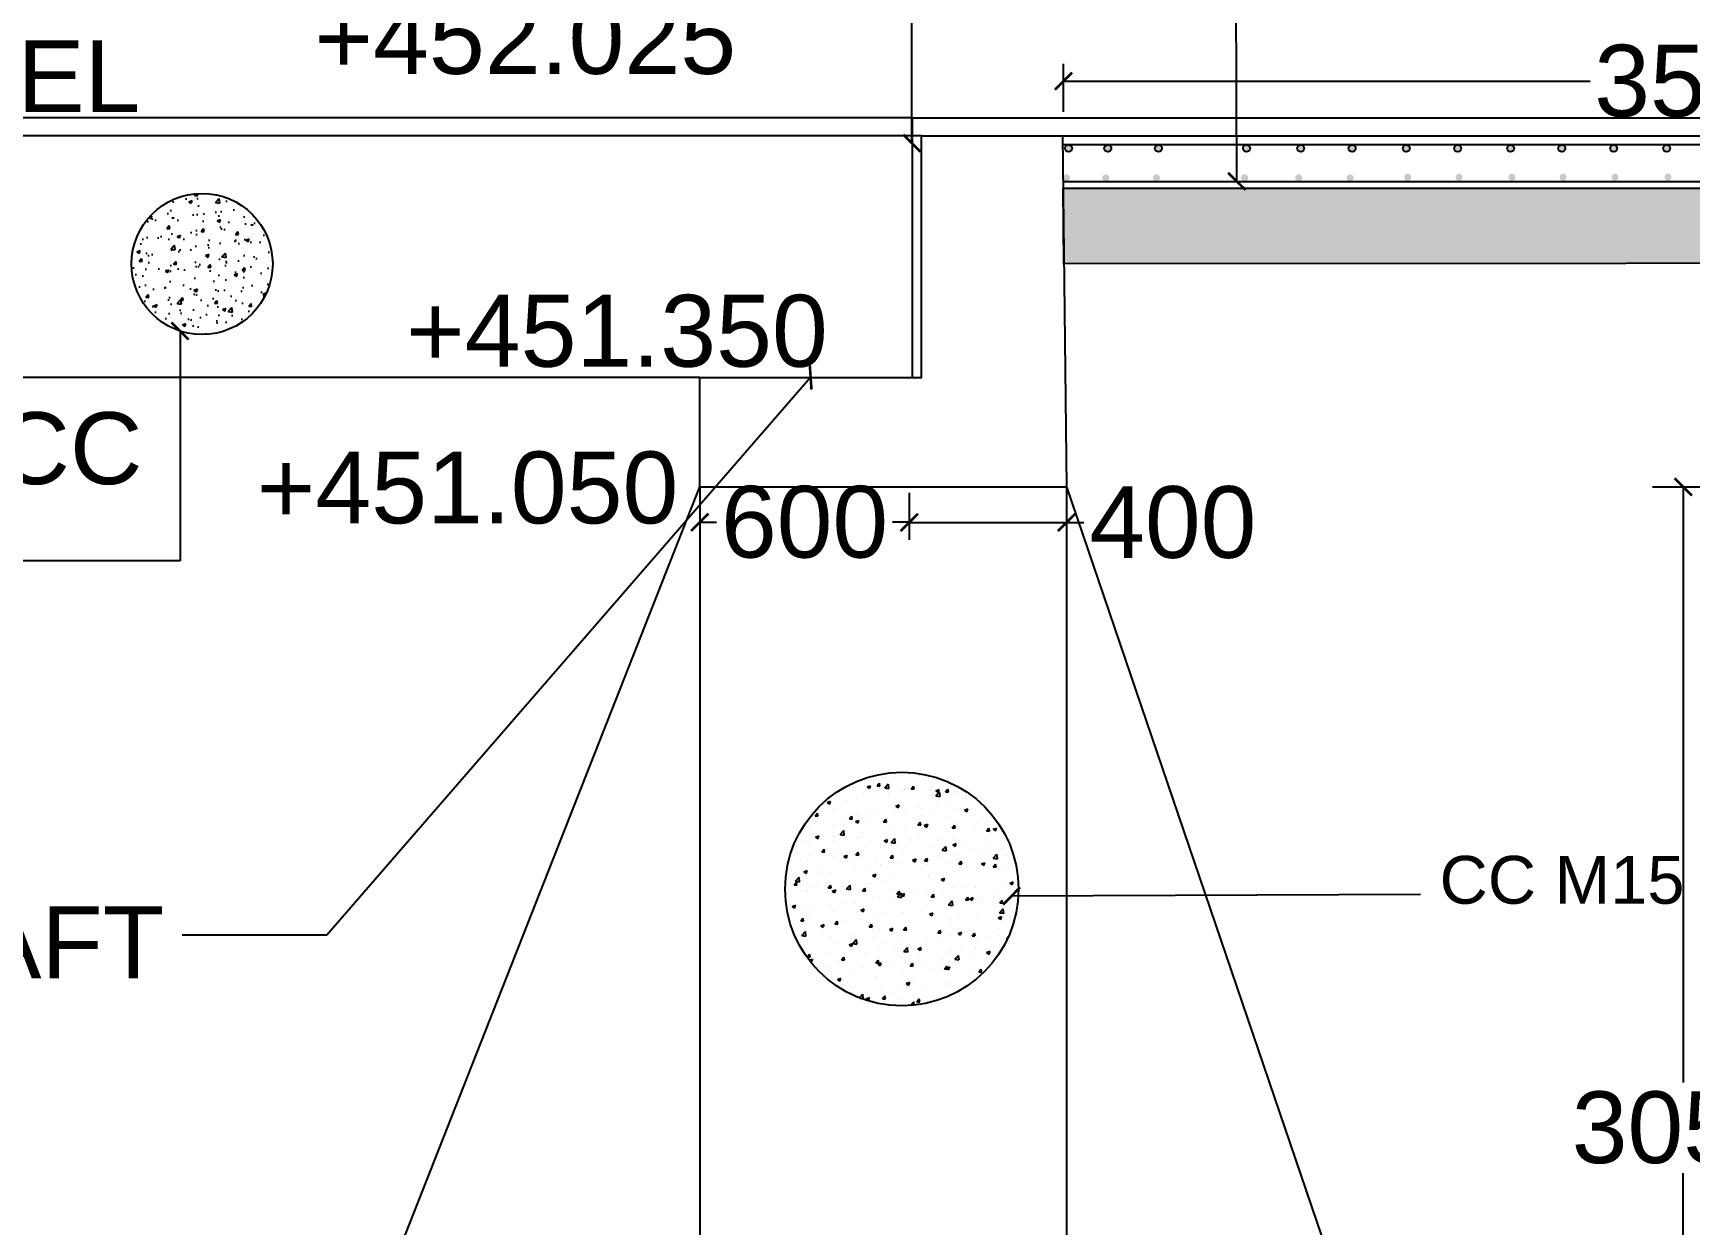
# Model space of a CAD drawing. Header units: inches. Extents: x 334 to 11487, y 360 to 10656.
# Drawn here: x 488.52 to 505.84, y 408.45 to 420.91 of the extents above; entities that cross this region are included whole.
import ezdxf

# ---------------------------------------------------------------- set-up
doc = ezdxf.new("R2010")
doc.units = ezdxf.units.IN
doc.header["$MEASUREMENT"] = 0
for name, color, linetype in [('DIMENSION', 255, 'Continuous'), ('DRAWING', 2, 'Continuous'), ('HATCH', 7, 'Continuous')]:
    doc.layers.add(name, color=color, linetype=linetype)
doc.styles.get("Standard").update_dxf_attribs({"font": 'arial.ttf'})
doc.dimstyles.new('dig', dxfattribs={"dimtxt": 0.1875, "dimasz": 0.18, "dimexe": 0.18, "dimexo": 0.0625, "dimgap": 0.09, "dimtad": 0, "dimtih": 1, "dimtoh": 1, "dimdec": 4, "dimzin": 0, "dimdsep": 46, "dimtxsty": 'Standard', "dimblk": 'ARCHTICK', "dimcen": 0.09, "dimadec": 0, "dimazin": 0, "dimtfac": 1, "dimtdec": 4, "dimtofl": 0, "dimtmove": 0, "dimatfit": 3, "dimldrblk": 'ARCHTICK', "dimfxl": 1, "dimtolj": 1, "dimtzin": 0, "dimarcsym": 0})

# ---------------------------------------------------------------- blocks, each defined once
blk = doc.blocks.new('_ArchTick')
at = {"color": 0, "linetype": 'ByBlock', "const_width": 0.15}
blk.add_lwpolyline([(-0.5, -0.5), (0.5, 0.5)], dxfattribs=at)
blk = doc.blocks.new('*D39')
at = {"layer": 'Defpoints', "color": 0, "ltscale": 0.02, "transparency": 16777216}
for p in [(505.392, 416.165), (505.775, 416.165), (505.392, 402.763)]:
    blk.add_point(p, dxfattribs=at)
at = {"layer": 'DIMENSION', "color": 0, "lineweight": -2, "ltscale": 0.02, "transparency": 16777216}
for p, q in [((505.454, 416.165), (505.955, 416.165)), ((505.775, 416.165), (505.775, 409.937)), ((505.775, 402.763), (505.775, 408.991)), ((505.454, 402.763), (505.955, 402.763))]:
    blk.add_line(p, q, dxfattribs=at)
at = {"layer": 'DIMENSION', "color": 0, "lineweight": -2, "ltscale": 0.02, "transparency": 16777216, "xscale": 0.18, "yscale": 0.18, "zscale": 0.18}
for p, rotation in [((505.775, 416.165), 90), ((505.775, 402.763), 270)]:
    blk.add_blockref('_ArchTick', p, dxfattribs=dict(at, rotation=rotation))
at = {"layer": 'DIMENSION', "color": 0, "ltscale": 0.02, "transparency": 16777216, "insert": (505.775, 409.464), "char_height": 0.75, "attachment_point": 5}
blk.add_mtext('\\A1;3050', dxfattribs=at)
blk = doc.blocks.new('*D40')
at = {"layer": 'Defpoints', "color": 0, "ltscale": 0.02, "transparency": 16777216}
for p in [(512.728, 420.409), (499.293, 420.025), (512.728, 420.025)]:
    blk.add_point(p, dxfattribs=at)
at = {"layer": 'DIMENSION', "color": 0, "lineweight": -2, "ltscale": 0.02, "transparency": 16777216}
for p, q in [((499.293, 420.088), (499.293, 420.589)), ((512.728, 420.088), (512.728, 420.589)), ((499.293, 420.409), (504.802, 420.409)), ((512.728, 420.409), (507.219, 420.409))]:
    blk.add_line(p, q, dxfattribs=at)
at = {"layer": 'DIMENSION', "color": 0, "lineweight": -2, "ltscale": 0.02, "transparency": 16777216, "xscale": 0.18, "yscale": 0.18, "zscale": 0.18, "rotation": 180}
blk.add_blockref('_ArchTick', (499.293, 420.409), dxfattribs=at)
at = {"layer": 'DIMENSION', "color": 0, "lineweight": -2, "ltscale": 0.02, "transparency": 16777216, "xscale": 0.18, "yscale": 0.18, "zscale": 0.18}
blk.add_blockref('_ArchTick', (512.728, 420.409), dxfattribs=at)
at = {"layer": 'DIMENSION', "color": 0, "ltscale": 0.02, "transparency": 16777216, "insert": (506.01, 420.409), "char_height": 0.75, "attachment_point": 5}
blk.add_mtext('\\A1;3500', dxfattribs=at)
blk = doc.blocks.new('*D41')
at = {"layer": 'Defpoints', "color": 0, "ltscale": 0.02, "transparency": 16777216}
for p in [(495.49, 416.165), (497.681, 416.165), (497.681, 415.796)]:
    blk.add_point(p, dxfattribs=at)
at = {"layer": 'DIMENSION', "color": 0, "lineweight": -2, "ltscale": 0.02, "transparency": 16777216}
for p, q in [((495.49, 416.102), (495.49, 415.616)), ((497.681, 416.102), (497.681, 415.616)), ((495.49, 415.796), (495.666, 415.796)), ((497.681, 415.796), (497.505, 415.796))]:
    blk.add_line(p, q, dxfattribs=at)
at = {"layer": 'DIMENSION', "color": 0, "lineweight": -2, "ltscale": 0.02, "transparency": 16777216, "xscale": 0.18, "yscale": 0.18, "zscale": 0.18, "rotation": 180}
blk.add_blockref('_ArchTick', (495.49, 415.796), dxfattribs=at)
at = {"layer": 'DIMENSION', "color": 0, "lineweight": -2, "ltscale": 0.02, "transparency": 16777216, "xscale": 0.18, "yscale": 0.18, "zscale": 0.18}
blk.add_blockref('_ArchTick', (497.681, 415.796), dxfattribs=at)
at = {"layer": 'DIMENSION', "color": 0, "ltscale": 0.02, "transparency": 16777216, "insert": (496.586, 415.796), "char_height": 0.75, "attachment_point": 5}
blk.add_mtext('\\A1;600', dxfattribs=at)
blk = doc.blocks.new('*D42')
at = {"layer": 'Defpoints', "color": 0, "ltscale": 0.02, "transparency": 16777216}
for p in [(497.681, 416.165), (499.325, 416.165), (499.325, 415.793)]:
    blk.add_point(p, dxfattribs=at)
at = {"layer": 'DIMENSION', "color": 0, "lineweight": -2, "ltscale": 0.02, "transparency": 16777216}
for p, q in [((497.681, 416.102), (497.681, 415.613)), ((499.325, 416.102), (499.325, 415.613)), ((497.681, 415.793), (499.325, 415.793)), ((499.325, 415.793), (499.505, 415.793))]:
    blk.add_line(p, q, dxfattribs=at)
at = {"layer": 'DIMENSION', "color": 0, "lineweight": -2, "ltscale": 0.02, "transparency": 16777216, "xscale": 0.18, "yscale": 0.18, "zscale": 0.18, "rotation": 180}
blk.add_blockref('_ArchTick', (497.681, 415.793), dxfattribs=at)
at = {"layer": 'DIMENSION', "color": 0, "lineweight": -2, "ltscale": 0.02, "transparency": 16777216, "xscale": 0.18, "yscale": 0.18, "zscale": 0.18}
blk.add_blockref('_ArchTick', (499.325, 415.793), dxfattribs=at)
at = {"layer": 'DIMENSION', "color": 0, "ltscale": 0.02, "transparency": 16777216, "insert": (500.437, 415.793), "char_height": 0.75, "attachment_point": 5}
blk.add_mtext('\\A1;400', dxfattribs=at)

msp = doc.modelspace()

# ---------------------------------------------------------------- hatches: boundary and pattern name
at = {"layer": 'DIMENSION', "ltscale": 0.02}
h = msp.add_hatch(color=256, dxfattribs=at)
h.paths.add_polyline_path([(502.34909, 419.7067, 1), (502.27535, 419.7067, 1)])
h.paths.add_polyline_path([(501.81179, 419.7067, 1), (501.73805, 419.7067, 1)])
h.paths.add_polyline_path([(501.24501, 419.7067, 1), (501.17127, 419.7067, 1)])
h.paths.add_polyline_path([(500.32354, 419.7067, 1), (500.2498, 419.7067, 1)])
h.paths.add_polyline_path([(499.7937, 419.7067, 1), (499.71995, 419.7067, 1)])
h.paths.add_polyline_path([(499.38327, 419.7067, 1), (499.30953, 419.7067, 1)])
h = msp.add_hatch(color=256, dxfattribs=at)
h.paths.add_polyline_path([(502.91586, 419.7067, 1), (502.84212, 419.7067, 1)])
h.paths.add_polyline_path([(503.45287, 419.7067, 1), (503.37913, 419.7067, 1)])
h.paths.add_polyline_path([(504.00662, 419.7067, 1), (503.93288, 419.7067, 1)])
h.paths.add_polyline_path([(504.54177, 419.7067, 1), (504.46803, 419.7067, 1)])
h.paths.add_polyline_path([(505.08465, 419.7067, 1), (505.01091, 419.7067, 1)])
h.paths.add_polyline_path([(505.63927, 419.7067, 1), (505.56553, 419.7067, 1)])
h.paths.add_polyline_path([(506.17129, 419.7067, 1), (506.09754, 419.7067, 1)])
h.paths.add_polyline_path([(506.71974, 419.7067, 1), (506.646, 419.7067, 1)])
h.paths.add_polyline_path([(507.27131, 419.7067, 1), (507.19757, 419.7067, 1)])
h.paths.add_polyline_path([(507.78814, 419.7067, 1), (507.7144, 419.7067, 1)])
h.paths.add_polyline_path([(508.32986, 419.7067, 1), (508.25611, 419.7067, 1)])
h.paths.add_polyline_path([(508.86928, 419.7067, 1), (508.79554, 419.7067, 1)])
h.paths.add_polyline_path([(509.52197, 419.7067, 1), (509.44823, 419.7067, 1)])
h.paths.add_polyline_path([(510.48169, 419.7067, 1), (510.40795, 419.7067, 1)])
h.paths.add_polyline_path([(511.02302, 419.7067, 1), (510.94928, 419.7067, 1)])
h.paths.add_polyline_path([(511.55654, 419.7067, 1), (511.4828, 419.7067, 1)])
h.paths.add_polyline_path([(512.09168, 419.7067, 1), (512.01794, 419.7067, 1)])
h.paths.add_polyline_path([(512.64847, 419.7067, 1), (512.57473, 419.7067, 1)])
h = msp.add_hatch(color=256, dxfattribs=at)
h.paths.add_polyline_path([(502.32876, 419.39762, 1), (502.25502, 419.39762, 1)])
h.paths.add_polyline_path([(501.79145, 419.39762, 1), (501.71771, 419.39762, 1)])
h.paths.add_polyline_path([(501.22467, 419.39762, 1), (501.15093, 419.39762, 1)])
h.paths.add_polyline_path([(500.3032, 419.39762, 1), (500.22946, 419.39762, 1)])
h.paths.add_polyline_path([(499.77336, 419.39762, 1), (499.69962, 419.39762, 1)])
h.paths.add_polyline_path([(499.36293, 419.39762, 1), (499.28919, 419.39762, 1)])
h = msp.add_hatch(color=256, dxfattribs=at)
h.paths.add_polyline_path([(502.93023, 419.40384, 1), (502.85649, 419.40384, 1)])
h.paths.add_polyline_path([(503.46724, 419.40384, 1), (503.3935, 419.40384, 1)])
h.paths.add_polyline_path([(504.02099, 419.40384, 1), (503.94725, 419.40384, 1)])
h.paths.add_polyline_path([(504.55614, 419.40384, 1), (504.4824, 419.40384, 1)])
h.paths.add_polyline_path([(505.09902, 419.40384, 1), (505.02527, 419.40384, 1)])
h.paths.add_polyline_path([(505.65364, 419.40384, 1), (505.5799, 419.40384, 1)])
h.paths.add_polyline_path([(506.18565, 419.40384, 1), (506.11191, 419.40384, 1)])
h.paths.add_polyline_path([(506.73411, 419.40384, 1), (506.66037, 419.40384, 1)])
h.paths.add_polyline_path([(507.28568, 419.40384, 1), (507.21194, 419.40384, 1)])
h.paths.add_polyline_path([(507.80251, 419.40384, 1), (507.72876, 419.40384, 1)])
h.paths.add_polyline_path([(508.34423, 419.40384, 1), (508.27048, 419.40384, 1)])
h.paths.add_polyline_path([(508.88365, 419.40384, 1), (508.80991, 419.40384, 1)])
h.paths.add_polyline_path([(509.53634, 419.40384, 1), (509.4626, 419.40384, 1)])
h.paths.add_polyline_path([(510.49606, 419.40384, 1), (510.42232, 419.40384, 1)])
h.paths.add_polyline_path([(511.03739, 419.40384, 1), (510.96365, 419.40384, 1)])
h.paths.add_polyline_path([(511.57091, 419.40384, 1), (511.49717, 419.40384, 1)])
h.paths.add_polyline_path([(512.10605, 419.40384, 1), (512.03231, 419.40384, 1)])
h.paths.add_polyline_path([(512.66284, 419.40384, 1), (512.5891, 419.40384, 1)])
h = msp.add_hatch(dxfattribs=at)
h.set_pattern_fill('AR-CONC', color=256, scale=0.05, style=0)
h.set_pattern_definition([(50, (150.11083, 114.83422), (0.3586301, -0.03137607), [0.0375, -0.4125]), (355, (150.11083, 114.83422), (-0.06937567, 0.37609607), [0.03, -0.33]), (100.4514, (150.1407, 114.8316), (0.2892547, 0.34471977), [0.0318701, -0.35057106]), (46.1842, (150.11083, 114.9342), (0.53362052, -0.0827595), [0.05625, -0.61875]), (96.6356, (150.1553, 114.9273), (0.46733135, 0.48705894), [0.04780514, -0.5258565]), (351.1842, (150.11083, 114.9342), (0.467331, 0.4870593), [0.045, -0.495]), (21, (150.16083, 114.90922), (0.29845353, -0.20130945), [0.0375, -0.4125]), (326, (150.16083, 114.90922), (0.12165767, 0.36257502), [0.03, -0.33]), (71.4514, (150.1857, 114.89245), (0.42011131, 0.16126525), [0.0318701, -0.35057106]), (37.5, (150.11083, 114.83422), (0.006079928, 0.166446927), [0, -0.326, 0, -0.335, 0, -0.33125]), (7.5, (150.11083, 114.83422), (0.13153477, 0.197205856), [0, -0.191, 0, -0.3185, 0, -0.12625]), (327.5, (149.99933, 114.83422), (0.26691122, -0.011277436), [0, -0.125, 0, -0.39, 0, -0.5175]), (317.5, (149.94933, 114.83422), (0.29159308, 0.05005249), [0, -0.1625, 0, -0.259, 0, -0.3675])])
h.paths.add_polyline_path([(489.54703, 418.49703, 1), (491.02326, 418.49703, 1)])
h = msp.add_hatch(dxfattribs=at)
h.set_pattern_fill('AR-SAND', color=256, scale=0.02, style=0)
h.set_pattern_definition([(37.5, (150.11083, 114.83422), (-0.0012598672, 0.0385364754), [0, -0.0304, 0, -0.034, 0, -0.0325]), (7.5, (150.11083, 114.83422), (0.035395534, 0.0564429213), [0, -0.0164, 0, -0.0274, 0, -0.0105]), (327.5, (150.08623, 114.83422), (0.0622828372, 0.000113181), [0, -0.01, 0, -0.036, 0, -0.047]), (317.5, (150.08623, 114.83422), (0.060122532, 0.017553511), [0, -0.005, 0, -0.0236, 0, -0.027])])
h.paths.add_polyline_path([(511.04918, 418.50568), (511.04874, 419.28825), (499.29, 419.28825), (499.29886, 418.49905)])

# ---------------------------------------------------------------- linework, layer by layer
for points in [[(497.71432, 417.31056), (497.71432, 420.02528), (487.76909, 420.02528)], [(497.71432, 420.02528), (512.72819, 420.02528), (512.72819, 417.64817), (511.05697, 417.64817), (511.05697, 418.50569), (499.29886, 418.49905), (499.29, 419.28825), (511.04874, 419.28825), (511.04918, 418.50568)], [(497.8089, 419.83728), (487.78036, 419.83728)], [(495.49005, 416.16467), (495.49005, 417.31056), (497.8089, 417.31056), (497.8089, 419.83728), (499.21584, 419.83728), (499.28383, 419.83728), (499.32509, 416.16467)], [(499.28383, 419.83728), (512.72819, 419.83728)], [(499.28486, 419.74588), (512.72819, 419.74588)], [(499.28918, 419.36075), (512.72819, 419.36075)], [(495.49005, 417.31056), (487.94633, 417.31056)], [(495.49005, 416.16467), (495.49005, 402.76341)], [(499.32509, 416.16467), (499.32509, 402.76341)]]:
    msp.add_lwpolyline(points, dxfattribs=at)
msp.add_lwpolyline([(495.49005, 416.16467), (499.32509, 416.16467), (503.88817, 402.76341), (490.21266, 402.76341)], close=True, dxfattribs=at)
for centre, radius in [((499.3464, 419.7067), 0.03687), ((499.75683, 419.7067), 0.03687), ((500.28667, 419.7067), 0.03687), ((501.20814, 419.7067), 0.03687), ((501.77492, 419.7067), 0.03687), ((502.31222, 419.7067), 0.03687), ((502.87899, 419.7067), 0.03687), ((503.416, 419.7067), 0.03687), ((503.96975, 419.7067), 0.03687), ((490.28515, 418.49703), 0.73811)]:
    msp.add_circle(centre, radius, dxfattribs=at)
at = {"layer": 'DRAWING', "ltscale": 0.02}
for centre in [(504.5049, 419.7067), (505.04778, 419.7067), (505.6024, 419.7067)]:
    msp.add_circle(centre, 0.03687, dxfattribs=at)
at = {"layer": 'HATCH', "linetype": 'Continuous', "ltscale": 0.02}
for p, q in [((497.28073, 413.10413), (497.28073, 413.10413)), ((497.4059, 413.12061), (497.4059, 413.12061)), ((497.50093, 413.0926), (497.50093, 413.0926)), ((497.59527, 413.14554), (497.59527, 413.14554)), ((497.67621, 413.17885), (497.68617, 413.17214)), ((497.6864, 413.17186), (497.68848, 413.17806)), ((497.79252, 413.14265), (497.79252, 413.14265)), ((497.9191, 413.10253), (497.9191, 413.10253)), ((496.94023, 412.966), (496.94023, 412.966)), ((497.10172, 413.02188), (497.10172, 413.02188)), ((497.1492, 412.90692), (497.1492, 412.90692)), ((497.15014, 412.99783), (497.15014, 412.99783)), ((497.20714, 412.95472), (497.20714, 412.95472)), ((497.20934, 413.04255), (497.20934, 413.04255)), ((497.24119, 413.02765), (497.2762, 413.04109)), ((497.24119, 413.02765), (497.26606, 413.01087)), ((497.26629, 413.0106), (497.27643, 413.04081)), ((497.27437, 412.9234), (497.27437, 412.9234)), ((497.32915, 412.93276), (497.32915, 412.93276)), ((497.34354, 413.03881), (497.36765, 413.06754)), ((497.34354, 413.03881), (497.37343, 413.0362)), ((497.37366, 413.03592), (497.36788, 413.06726)), ((497.36863, 413.01061), (497.36863, 413.01061)), ((497.40983, 413.03532), (497.40983, 413.03532)), ((497.42406, 413.01857), (497.46301, 413.05916)), ((497.42406, 413.01857), (497.46853, 413.01167)), ((497.46876, 413.01141), (497.46324, 413.0589)), ((497.46373, 412.94833), (497.46373, 412.94833)), ((497.47405, 412.94344), (497.47405, 412.94344)), ((497.62074, 412.98281), (497.62074, 412.98281)), ((497.63554, 412.99933), (497.63554, 412.99933)), ((497.66047, 412.90408), (497.66047, 412.90408)), ((497.66655, 413.07052), (497.66655, 413.07052)), ((497.70217, 413.00744), (497.72628, 413.03616)), ((497.70217, 413.00744), (497.73206, 413.00482)), ((497.73229, 413.00455), (497.72651, 413.03589)), ((497.74096, 412.93217), (497.74096, 412.93217)), ((497.77951, 412.9899), (497.77951, 412.9899)), ((497.90245, 412.98805), (497.90245, 412.98805)), ((497.90468, 413.00638), (497.90468, 413.00638)), ((497.91233, 413.03287), (497.91233, 413.03287)), ((497.91302, 412.93609), (497.91302, 412.93609)), ((497.95768, 412.93581), (497.99663, 412.9764)), ((497.95768, 412.93581), (498.00215, 412.92891)), ((497.95975, 412.9876), (497.99476, 413.00104)), ((497.95975, 412.9876), (497.98462, 412.97083)), ((497.98485, 412.97056), (497.99499, 413.00077)), ((498.00238, 412.92865), (497.99686, 412.97614)), ((498.00787, 412.92089), (498.00787, 412.92089)), ((498.0608, 412.97606), (498.08491, 413.00479)), ((498.0608, 412.97606), (498.09069, 412.97344)), ((498.09092, 412.97317), (498.08514, 413.00451)), ((498.09404, 413.03131), (498.09404, 413.03131)), ((498.16936, 412.97677), (498.16936, 412.97677)), ((498.17272, 412.97357), (498.17272, 412.97357)), ((498.27479, 412.90961), (498.27479, 412.90961)), ((496.69566, 412.72547), (496.71976, 412.75419)), ((496.69566, 412.72547), (496.72554, 412.72285)), ((496.72577, 412.72258), (496.71999, 412.75392)), ((496.73533, 412.77901), (496.73533, 412.77901)), ((496.82107, 412.86638), (496.85608, 412.87982)), ((496.82108, 412.86638), (496.84595, 412.84961)), ((496.83342, 412.86535), (496.83342, 412.86535)), ((496.84618, 412.84933), (496.85631, 412.87955)), ((496.89151, 412.79937), (496.89151, 412.79937)), ((497.00224, 412.76773), (497.00224, 412.76773)), ((497.03755, 412.88271), (497.03755, 412.88271)), ((497.14283, 412.72619), (497.14283, 412.72619)), ((497.14406, 412.83138), (497.14406, 412.83138)), ((497.26915, 412.75645), (497.26915, 412.75645)), ((497.3322, 412.75112), (497.3322, 412.75112)), ((497.40375, 412.86887), (497.40375, 412.86887)), ((497.5201, 412.75778), (497.5201, 412.75778)), ((497.53606, 412.74517), (497.53606, 412.74517)), ((497.53964, 412.82634), (497.57465, 412.83978)), ((497.53964, 412.82634), (497.56451, 412.80956)), ((497.56474, 412.80929), (497.57488, 412.8395)), ((497.64797, 412.7927), (497.64797, 412.7927)), ((497.65439, 412.73763), (497.65439, 412.73763)), ((497.77314, 412.80918), (497.77314, 412.80918)), ((497.80297, 412.7339), (497.80297, 412.7339)), ((497.81169, 412.80784), (497.81169, 412.80784)), ((497.90694, 412.76964), (497.90694, 412.76964)), ((497.96251, 412.83411), (497.96251, 412.83411)), ((498.10329, 412.85789), (498.10329, 412.85789)), ((498.16664, 412.80713), (498.16664, 412.80713)), ((498.2582, 412.78629), (498.29321, 412.79973)), ((498.2582, 412.78629), (498.28308, 412.76952)), ((498.27828, 412.87568), (498.27828, 412.87568)), ((498.28331, 412.76925), (498.29344, 412.79946)), ((498.42336, 412.84233), (498.42336, 412.84233)), ((496.62871, 412.59772), (496.62871, 412.59772)), ((496.64532, 412.60763), (496.64532, 412.60763)), ((496.70189, 412.66814), (496.70189, 412.66814)), ((496.88543, 412.63293), (496.88543, 412.63293)), ((496.93691, 412.65768), (496.93691, 412.65768)), ((496.95673, 412.53151), (496.99568, 412.5721)), ((497.00143, 412.52435), (496.99591, 412.57184)), ((497.01766, 412.70971), (497.01766, 412.70971)), ((497.05429, 412.69409), (497.07839, 412.72282)), ((497.05429, 412.69409), (497.08417, 412.69148)), ((497.0844, 412.6912), (497.07862, 412.72254)), ((497.11953, 412.66507), (497.15454, 412.67851)), ((497.11953, 412.66507), (497.1444, 412.6483)), ((497.13798, 412.66494), (497.13798, 412.66494)), ((497.14463, 412.64802), (497.15477, 412.67824)), ((497.20066, 412.55392), (497.20066, 412.55392)), ((497.22851, 412.70773), (497.22851, 412.70773)), ((497.39767, 412.70242), (497.39767, 412.70242)), ((497.41292, 412.66272), (497.43702, 412.69144)), ((497.41292, 412.66272), (497.4428, 412.6601)), ((497.44303, 412.65983), (497.43725, 412.69117)), ((497.51644, 412.59549), (497.51644, 412.59549)), ((497.64161, 412.61197), (497.64161, 412.61197)), ((497.64831, 412.57118), (497.64831, 412.57118)), ((497.77155, 412.63134), (497.79565, 412.66007)), ((497.77155, 412.63134), (497.80143, 412.62872)), ((497.80166, 412.62845), (497.79588, 412.65979)), ((497.83097, 412.6369), (497.83097, 412.6369)), ((497.83809, 412.62503), (497.8731, 412.63847)), ((497.83809, 412.62503), (497.86296, 412.60825)), ((497.86319, 412.60798), (497.87333, 412.63819)), ((497.90086, 412.60319), (497.90086, 412.60319)), ((498.06989, 412.72262), (498.06989, 412.72262)), ((498.08264, 412.55956), (498.08264, 412.55956)), ((498.13018, 412.59996), (498.15428, 412.62869)), ((498.13018, 412.59996), (498.16006, 412.59735)), ((498.14675, 412.67847), (498.14675, 412.67847)), ((498.16029, 412.59707), (498.15451, 412.62842)), ((498.16056, 412.64068), (498.16056, 412.64068)), ((498.27192, 412.69495), (498.27192, 412.69495)), ((498.3368, 412.71134), (498.3368, 412.71134)), ((498.37424, 412.60961), (498.37424, 412.60961)), ((498.41728, 412.67589), (498.41728, 412.67589)), ((498.46129, 412.71988), (498.46129, 412.71988)), ((498.48881, 412.56859), (498.51291, 412.59731)), ((498.48881, 412.56859), (498.51869, 412.56597)), ((498.51892, 412.5657), (498.51314, 412.59704)), ((498.55666, 412.58498), (498.59167, 412.59842)), ((498.55666, 412.58498), (498.58153, 412.56821)), ((498.58176, 412.56794), (498.5919, 412.59815)), ((498.64553, 412.56425), (498.64553, 412.56425)), ((496.57035, 412.47094), (496.57035, 412.47094)), ((496.62263, 412.43128), (496.62263, 412.43128)), ((496.63796, 412.52351), (496.63796, 412.52351)), ((496.69942, 412.50381), (496.73443, 412.51725)), ((496.69942, 412.50381), (496.72429, 412.48703)), ((496.72452, 412.48676), (496.73466, 412.51697)), ((496.74339, 412.45635), (496.74339, 412.45635)), ((496.87935, 412.46648), (496.87935, 412.46648)), ((496.88613, 412.51251), (496.88613, 412.51251)), ((496.90487, 412.51223), (496.90487, 412.51223)), ((496.95673, 412.53151), (497.0012, 412.52461)), ((497.0103, 412.44507), (497.0103, 412.44507)), ((497.0113, 412.52899), (497.0113, 412.52899)), ((497.1319, 412.49849), (497.1319, 412.49849)), ((497.17179, 412.50095), (497.17179, 412.50095)), ((497.20786, 412.4094), (497.20786, 412.4094)), ((497.27721, 412.43379), (497.27721, 412.43379)), ((497.3849, 412.39829), (497.3849, 412.39829)), ((497.39159, 412.53598), (497.39159, 412.53598)), ((497.41798, 412.46376), (497.45299, 412.4772)), ((497.41798, 412.46376), (497.44285, 412.44699)), ((497.4387, 412.48968), (497.4387, 412.48968)), ((497.44308, 412.44671), (497.45322, 412.47693)), ((497.49035, 412.44875), (497.5293, 412.48934)), ((497.49035, 412.44875), (497.53482, 412.44185)), ((497.49946, 412.45945), (497.49946, 412.45945)), ((497.51007, 412.41476), (497.51007, 412.41476)), ((497.53505, 412.44159), (497.52953, 412.48908)), ((497.54412, 412.42251), (497.54412, 412.42251)), ((497.64223, 412.40474), (497.64223, 412.40474)), ((497.69944, 412.43969), (497.69944, 412.43969)), ((497.70561, 412.4784), (497.70561, 412.4784)), ((497.79105, 412.5095), (497.79105, 412.5095)), ((497.81103, 412.41124), (497.81103, 412.41124)), ((497.89478, 412.43675), (497.89478, 412.43675)), ((497.91086, 412.39972), (497.91086, 412.39972)), ((497.97252, 412.46712), (497.97252, 412.46712)), ((498.01521, 412.48127), (498.01521, 412.48127)), ((498.02397, 412.36599), (498.06292, 412.40658)), ((498.06867, 412.35883), (498.06315, 412.40632)), ((498.07794, 412.39996), (498.07794, 412.39996)), ((498.13655, 412.42372), (498.17156, 412.43716)), ((498.13655, 412.42372), (498.16142, 412.40694)), ((498.14038, 412.49775), (498.14038, 412.49775)), ((498.15448, 412.47423), (498.15448, 412.47423)), ((498.16165, 412.40667), (498.17179, 412.43689)), ((498.20245, 412.44977), (498.20245, 412.44977)), ((498.23943, 412.45584), (498.23943, 412.45584)), ((498.32975, 412.52268), (498.32975, 412.52268)), ((498.34485, 412.38868), (498.34485, 412.38868)), ((498.4112, 412.50944), (498.4112, 412.50944)), ((498.49404, 412.49983), (498.49404, 412.49983)), ((498.50634, 412.44457), (498.50634, 412.44457)), ((498.63916, 412.38352), (498.63916, 412.38352)), ((498.66375, 412.54145), (498.66375, 412.54145)), ((496.43882, 412.27373), (496.43882, 412.27373)), ((496.53849, 412.26935), (496.53849, 412.26935)), ((496.61655, 412.26483), (496.61655, 412.26483)), ((496.62468, 412.30929), (496.62468, 412.30929)), ((496.75459, 412.3153), (496.75459, 412.3153)), ((496.76503, 412.34937), (496.78914, 412.3781)), ((496.76503, 412.34937), (496.79492, 412.34676)), ((496.79515, 412.34648), (496.78937, 412.37782)), ((496.8054, 412.25808), (496.8054, 412.25808)), ((496.87327, 412.30003), (496.87327, 412.30003)), ((496.87976, 412.33178), (496.87976, 412.33178)), ((496.91627, 412.35935), (496.91627, 412.35935)), ((496.99787, 412.3025), (497.03288, 412.31594)), ((496.99787, 412.3025), (497.02274, 412.28572)), ((497.02297, 412.28545), (497.03311, 412.31566)), ((497.03608, 412.24956), (497.03608, 412.24956)), ((497.06913, 412.35671), (497.06913, 412.35671)), ((497.07231, 412.2468), (497.07231, 412.2468)), ((497.12366, 412.318), (497.14777, 412.34672)), ((497.12366, 412.318), (497.15355, 412.31538)), ((497.12582, 412.33204), (497.12582, 412.33204)), ((497.15378, 412.31511), (497.148, 412.34645)), ((497.32767, 412.29962), (497.32767, 412.29962)), ((497.33922, 412.23552), (497.33922, 412.23552)), ((497.37854, 412.21756), (497.37854, 412.21756)), ((497.38551, 412.36953), (497.38551, 412.36953)), ((497.48229, 412.28662), (497.5064, 412.31535)), ((497.48229, 412.28662), (497.51218, 412.284)), ((497.51241, 412.28373), (497.50663, 412.31507)), ((497.5679, 412.24249), (497.5679, 412.24249)), ((497.60613, 412.22424), (497.60613, 412.22424)), ((497.61926, 412.34967), (497.61926, 412.34967)), ((497.63615, 412.23829), (497.63615, 412.23829)), ((497.71644, 412.26245), (497.75144, 412.27589)), ((497.71644, 412.26245), (497.74131, 412.24568)), ((497.74154, 412.24541), (497.75167, 412.27562)), ((497.84092, 412.25524), (497.86503, 412.28397)), ((497.84092, 412.25524), (497.87081, 412.25263)), ((497.87104, 412.25235), (497.86526, 412.2837)), ((497.87304, 412.21297), (497.87304, 412.21297)), ((497.88368, 412.28406), (497.88368, 412.28406)), ((497.8887, 412.2703), (497.8887, 412.2703)), ((498.00885, 412.30054), (498.00885, 412.30054)), ((498.02397, 412.36599), (498.06844, 412.3591)), ((498.10181, 412.22474), (498.10181, 412.22474)), ((498.1484, 412.30779), (498.1484, 412.30779)), ((498.19822, 412.32547), (498.19822, 412.32547)), ((498.19955, 412.22387), (498.22366, 412.25259)), ((498.19955, 412.22387), (498.22944, 412.22125)), ((498.22967, 412.22098), (498.22389, 412.25232)), ((498.39341, 412.2748), (498.39341, 412.2748)), ((498.40512, 412.34299), (498.40512, 412.34299)), ((498.435, 412.22241), (498.47001, 412.23585)), ((498.435, 412.22241), (498.45987, 412.20563)), ((498.4601, 412.20536), (498.47024, 412.23558)), ((498.51399, 412.36704), (498.51399, 412.36704)), ((498.55759, 412.28323), (498.59654, 412.32382)), ((498.55759, 412.28323), (498.60206, 412.27634)), ((498.55818, 412.19249), (498.58229, 412.22122)), ((498.5883, 412.1896), (498.58252, 412.22094)), ((498.60229, 412.27607), (498.59677, 412.32356)), ((498.61177, 412.3774), (498.61177, 412.3774)), ((498.65159, 412.20855), (498.65159, 412.20855)), ((498.65767, 412.375), (498.65767, 412.375)), ((498.685, 412.32485), (498.685, 412.32485)), ((498.69699, 412.21125), (498.69699, 412.21125)), ((496.45289, 412.14946), (496.45289, 412.14946)), ((496.47578, 412.00465), (496.49988, 412.03338)), ((496.4894, 412.04445), (496.52835, 412.08504)), ((496.4894, 412.04445), (496.53387, 412.03756)), ((496.50589, 412.00176), (496.50011, 412.03311)), ((496.5341, 412.03729), (496.52858, 412.08478)), ((496.57776, 412.14123), (496.61277, 412.15467)), ((496.57776, 412.14123), (496.60263, 412.12446)), ((496.60286, 412.12418), (496.613, 412.1544)), ((496.61047, 412.09838), (496.61047, 412.09838)), ((496.62306, 412.1181), (496.62306, 412.1181)), ((496.74448, 412.19951), (496.74448, 412.19951)), ((496.74823, 412.13458), (496.74823, 412.13458)), ((496.86719, 412.13359), (496.86719, 412.13359)), ((496.93759, 412.15951), (496.93759, 412.15951)), ((497.11974, 412.1656), (497.11974, 412.1656)), ((497.22703, 412.07459), (497.22703, 412.07459)), ((497.25337, 412.20108), (497.25337, 412.20108)), ((497.29632, 412.10119), (497.33133, 412.11463)), ((497.29632, 412.10119), (497.3212, 412.08441)), ((497.32142, 412.08414), (497.33156, 412.11435)), ((497.37335, 412.03664), (497.37335, 412.03664)), ((497.37943, 412.20308), (497.37943, 412.20308)), ((497.43637, 412.04528), (497.43637, 412.04528)), ((497.51863, 412.12464), (497.51863, 412.12464)), ((497.63007, 412.07184), (497.63007, 412.07184)), ((497.75215, 412.08686), (497.75215, 412.08686)), ((497.81022, 412.17469), (497.81022, 412.17469)), ((497.87732, 412.10333), (497.87732, 412.10333)), ((497.88262, 412.10385), (497.88262, 412.10385)), ((498.01489, 412.06114), (498.0499, 412.07458)), ((498.01489, 412.06114), (498.03976, 412.04437)), ((498.03999, 412.0441), (498.05013, 412.07431)), ((498.06668, 412.12826), (498.06668, 412.12826)), ((498.13995, 412.20169), (498.13995, 412.20169)), ((498.14232, 412.14134), (498.14232, 412.14134)), ((498.38246, 412.16984), (498.38246, 412.16984)), ((498.39904, 412.17655), (498.39904, 412.17655)), ((498.40687, 412.19041), (498.40687, 412.19041)), ((498.50763, 412.18632), (498.50763, 412.18632)), ((498.55818, 412.19249), (498.58807, 412.18988)), ((498.64551, 412.04211), (498.64551, 412.04211)), ((498.67378, 412.17913), (498.67378, 412.17913)), ((498.73345, 412.0211), (498.76846, 412.03454)), ((498.75855, 412.00405), (498.76869, 412.03427)), ((496.44112, 412.01386), (496.44112, 412.01386)), ((496.47578, 412.00465), (496.50566, 412.00204)), ((496.49152, 411.92089), (496.49152, 411.92089)), ((496.54654, 411.94669), (496.54654, 411.94669)), ((496.60439, 411.93193), (496.60439, 411.93193)), ((496.61669, 411.93737), (496.61669, 411.93737)), ((496.64385, 411.97448), (496.64385, 411.97448)), ((496.70803, 412.00258), (496.70803, 412.00258)), ((496.80606, 411.9623), (496.80606, 411.9623)), ((496.81345, 411.93542), (496.81345, 411.93542)), ((496.83441, 411.97328), (496.85851, 412.002)), ((496.83441, 411.97328), (496.86429, 411.97066)), ((496.86452, 411.97039), (496.85874, 412.00173)), ((496.86111, 411.96714), (496.86111, 411.96714)), ((496.87621, 411.93992), (496.91122, 411.95336)), ((496.87621, 411.93992), (496.90108, 411.92315)), ((496.90131, 411.92287), (496.91145, 411.95309)), ((496.93544, 412.02453), (496.93544, 412.02453)), ((496.97494, 411.9913), (496.97494, 411.9913)), ((497.02302, 411.96169), (497.06197, 412.00228)), ((497.02302, 411.96169), (497.06749, 411.9548)), ((497.06772, 411.95453), (497.0622, 412.00202)), ((497.08037, 411.92414), (497.08037, 411.92414)), ((497.11366, 411.99915), (497.11366, 411.99915)), ((497.12183, 412.00387), (497.12183, 412.00387)), ((497.19304, 411.9419), (497.21714, 411.97063)), ((497.19304, 411.9419), (497.22292, 411.93928)), ((497.22315, 411.93901), (497.21737, 411.97035)), ((497.24185, 411.98002), (497.24185, 411.98002)), ((497.247, 412.02035), (497.247, 412.02035)), ((497.34728, 411.91286), (497.34728, 411.91286)), ((497.36727, 411.87019), (497.36727, 411.87019)), ((497.50876, 411.96875), (497.50876, 411.96875)), ((497.55167, 411.91052), (497.57577, 411.93925)), ((497.55167, 411.91052), (497.58155, 411.90791)), ((497.55664, 411.87893), (497.59559, 411.91952)), ((497.55664, 411.87893), (497.60111, 411.87204)), ((497.58178, 411.90763), (497.576, 411.93898)), ((497.59478, 411.89988), (497.62979, 411.91332)), ((497.59478, 411.89988), (497.61965, 411.8831)), ((497.60134, 411.87177), (497.59582, 411.91926)), ((497.61419, 411.90158), (497.61419, 411.90158)), ((497.61988, 411.88283), (497.63002, 411.91304)), ((497.62061, 411.88965), (497.62061, 411.88965)), ((497.62399, 411.9054), (497.62399, 411.9054)), ((497.74578, 411.90613), (497.74578, 411.90613)), ((497.77568, 411.95747), (497.77568, 411.95747)), ((497.78958, 411.87636), (497.78958, 411.87636)), ((497.87654, 411.9374), (497.87654, 411.9374)), ((497.8811, 411.89031), (497.8811, 411.89031)), ((497.9103, 411.87915), (497.9344, 411.90787)), ((497.9103, 411.87915), (497.94018, 411.87653)), ((497.94041, 411.87626), (497.93463, 411.9076)), ((497.93515, 411.93106), (497.93515, 411.93106)), ((498.04259, 411.94619), (498.04259, 411.94619)), ((498.08117, 411.92641), (498.08117, 411.92641)), ((498.13624, 411.97489), (498.13624, 411.97489)), ((498.14801, 411.87903), (498.14801, 411.87903)), ((498.25092, 411.97263), (498.25092, 411.97263)), ((498.26893, 411.84777), (498.29303, 411.8765)), ((498.29904, 411.84488), (498.29326, 411.87622)), ((498.3095, 411.93491), (498.3095, 411.93491)), ((498.31334, 411.85983), (498.34835, 411.87327)), ((498.31334, 411.85983), (498.33821, 411.84306)), ((498.33844, 411.84279), (498.34858, 411.873)), ((498.37276, 411.97646), (498.37276, 411.97646)), ((498.37609, 411.98911), (498.37609, 411.98911)), ((498.39296, 412.0101), (498.39296, 412.0101)), ((498.41492, 411.86775), (498.41492, 411.86775)), ((498.49257, 411.86668), (498.49257, 411.86668)), ((498.56546, 412.01404), (498.56546, 412.01404)), ((498.57641, 411.92364), (498.57641, 411.92364)), ((498.63943, 411.87566), (498.63943, 411.87566)), ((498.66435, 412.02652), (498.66435, 412.02652)), ((498.73345, 412.0211), (498.75833, 412.00432)), ((498.78416, 411.91673), (498.78416, 411.91673)), ((496.4561, 411.77866), (496.49111, 411.7921)), ((496.4561, 411.77866), (496.48097, 411.76188)), ((496.4812, 411.76161), (496.49134, 411.79182)), ((496.48516, 411.74016), (496.48516, 411.74016)), ((496.59831, 411.76549), (496.59831, 411.76549)), ((496.60855, 411.74842), (496.60855, 411.74842)), ((496.67452, 411.7651), (496.67452, 411.7651)), ((496.85503, 411.80069), (496.85503, 411.80069)), ((496.87547, 411.73715), (496.87547, 411.73715)), ((496.9148, 411.7262), (496.9148, 411.7262)), ((496.9903, 411.80667), (496.9903, 411.80667)), ((497.10758, 411.8327), (497.10758, 411.8327)), ((497.11547, 411.82315), (497.11547, 411.82315)), ((497.14238, 411.72587), (497.14238, 411.72587)), ((497.17467, 411.73861), (497.20968, 411.75205)), ((497.17467, 411.73861), (497.19954, 411.72184)), ((497.19977, 411.72157), (497.20991, 411.75178)), ((497.20639, 411.77625), (497.20639, 411.77625)), ((497.30484, 411.84808), (497.30484, 411.84808)), ((497.36119, 411.70374), (497.36119, 411.70374)), ((497.40929, 411.71459), (497.40929, 411.71459)), ((497.48908, 411.69244), (497.48908, 411.69244)), ((497.49798, 411.82631), (497.49798, 411.82631)), ((497.61425, 411.70892), (497.61425, 411.70892)), ((497.61779, 411.71652), (497.61779, 411.71652)), ((497.61791, 411.73895), (497.61791, 411.73895)), ((497.6762, 411.70331), (497.6762, 411.70331)), ((497.80361, 411.73385), (497.80361, 411.73385)), ((497.87046, 411.77096), (497.87046, 411.77096)), ((497.89323, 411.69857), (497.92824, 411.71201)), ((497.89323, 411.69857), (497.9181, 411.68179)), ((497.90938, 411.76658), (497.90938, 411.76658)), ((497.91833, 411.68152), (497.92847, 411.71174)), ((497.94311, 411.69204), (497.94311, 411.69204)), ((498.09026, 411.79617), (498.12921, 411.83676)), ((498.09026, 411.79617), (498.13473, 411.78928)), ((498.11939, 411.77543), (498.11939, 411.77543)), ((498.13496, 411.78901), (498.12944, 411.8365)), ((498.13016, 411.80845), (498.13016, 411.80845)), ((498.20098, 411.81663), (498.20098, 411.81663)), ((498.24456, 411.7919), (498.24456, 411.7919)), ((498.26893, 411.84777), (498.29882, 411.84516)), ((498.38688, 411.84365), (498.38688, 411.84365)), ((498.43392, 411.81684), (498.43392, 411.81684)), ((498.62388, 411.71341), (498.66283, 411.754)), ((498.62388, 411.71341), (498.66835, 411.70652)), ((498.62756, 411.8164), (498.65166, 411.84512)), ((498.62756, 411.8164), (498.65745, 411.81378)), ((498.63335, 411.70921), (498.63335, 411.70921)), ((498.65767, 411.81351), (498.65189, 411.84485)), ((498.66858, 411.70625), (498.66306, 411.75374)), ((498.68183, 411.85647), (498.68183, 411.85647)), ((498.68352, 411.6917), (498.68352, 411.6917)), ((498.7497, 411.85841), (498.7497, 411.85841)), ((496.54299, 411.56789), (496.54299, 411.56789)), ((496.54515, 411.62856), (496.56926, 411.65728)), ((496.54515, 411.62856), (496.57504, 411.62594)), ((496.55569, 411.47463), (496.59464, 411.51522)), ((496.57527, 411.62567), (496.56949, 411.65701)), ((496.59223, 411.59904), (496.59223, 411.59904)), ((496.60039, 411.46747), (496.59487, 411.51496)), ((496.6232, 411.67615), (496.6232, 411.67615)), ((496.74301, 411.56637), (496.74301, 411.56637)), ((496.75456, 411.57735), (496.78956, 411.59079)), ((496.75456, 411.57735), (496.77943, 411.56057)), ((496.77966, 411.5603), (496.78979, 411.59051)), ((496.84895, 411.63425), (496.84895, 411.63425)), ((496.85876, 411.60946), (496.85876, 411.60946)), ((496.90378, 411.59718), (496.92789, 411.62591)), ((496.90378, 411.59718), (496.93367, 411.59456)), ((496.9339, 411.59429), (496.92812, 411.62563)), ((496.98393, 411.62594), (496.98393, 411.62594)), ((497.0346, 411.61642), (497.0346, 411.61642)), ((497.1015, 411.66626), (497.1015, 411.66626)), ((497.1733, 411.65087), (497.1733, 411.65087)), ((497.26241, 411.5658), (497.28652, 411.59453)), ((497.26241, 411.5658), (497.2923, 411.56319)), ((497.29253, 411.56291), (497.28675, 411.59426)), ((497.3262, 411.66647), (497.3262, 411.66647)), ((497.35511, 411.5373), (497.35511, 411.5373)), ((497.47312, 411.5373), (497.50813, 411.55074)), ((497.47312, 411.5373), (497.49799, 411.52053)), ((497.49822, 411.52026), (497.50836, 411.55047)), ((497.61183, 411.5725), (497.61183, 411.5725)), ((497.62104, 411.53443), (497.64515, 411.56315)), ((497.62104, 411.53443), (497.65093, 411.53181)), ((497.65116, 411.53154), (497.64538, 411.56288)), ((497.67208, 411.53665), (497.67208, 411.53665)), ((497.80874, 411.54155), (497.80874, 411.54155)), ((497.86438, 411.60451), (497.86438, 411.60451)), ((497.97967, 411.50305), (498.00378, 411.53178)), ((497.98785, 411.57822), (497.98785, 411.57822)), ((498.00979, 411.50016), (498.00401, 411.5315)), ((498.10034, 411.5916), (498.10034, 411.5916)), ((498.11302, 411.5947), (498.11302, 411.5947)), ((498.12408, 411.642), (498.12408, 411.642)), ((498.21002, 411.68076), (498.21002, 411.68076)), ((498.30239, 411.61963), (498.30239, 411.61963)), ((498.3808, 411.6772), (498.3808, 411.6772)), ((498.39193, 411.64165), (498.39193, 411.64165)), ((498.47693, 411.66948), (498.47693, 411.66948)), ((498.6118, 411.65853), (498.64681, 411.67196)), ((498.6118, 411.65853), (498.63667, 411.64175)), ((498.61816, 411.6612), (498.61816, 411.6612)), ((498.62727, 411.54277), (498.62727, 411.54277)), ((498.6369, 411.64148), (498.64703, 411.67169)), ((498.74333, 411.67768), (498.74333, 411.67768)), ((498.74384, 411.6582), (498.74384, 411.6582)), ((496.51119, 411.49293), (496.51119, 411.49293)), ((496.55569, 411.47463), (496.60016, 411.46774)), ((496.58615, 411.43259), (496.58615, 411.43259)), ((496.61661, 411.42576), (496.61661, 411.42576)), ((496.64237, 411.34134), (496.64237, 411.34134)), ((496.72723, 411.41226), (496.72723, 411.41226)), ((496.7781, 411.48165), (496.7781, 411.48165)), ((496.84287, 411.4678), (496.84287, 411.4678)), ((496.8524, 411.42873), (496.8524, 411.42873)), ((496.88352, 411.41449), (496.88352, 411.41449)), ((496.93397, 411.39139), (496.93397, 411.39139)), ((497.04177, 411.45367), (497.04177, 411.45367)), ((497.04501, 411.47037), (497.04501, 411.47037)), ((497.05301, 411.37604), (497.08802, 411.38948)), ((497.05301, 411.37604), (497.07788, 411.35926)), ((497.07811, 411.35899), (497.08825, 411.3892)), ((497.08931, 411.39187), (497.12826, 411.43246)), ((497.08931, 411.39187), (497.13378, 411.38498)), ((497.09542, 411.49981), (497.09542, 411.49981)), ((497.13401, 411.38471), (497.12849, 411.4322)), ((497.15043, 411.40321), (497.15043, 411.40321)), ((497.22556, 411.44144), (497.22556, 411.44144)), ((497.31192, 411.45909), (497.31192, 411.45909)), ((497.34903, 411.37085), (497.34903, 411.37085)), ((497.35754, 411.49524), (497.35754, 411.49524)), ((497.41735, 411.39193), (497.41735, 411.39193)), ((497.48271, 411.51172), (497.48271, 411.51172)), ((497.51715, 411.49149), (497.51715, 411.49149)), ((497.54054, 411.33944), (497.54054, 411.33944)), ((497.57883, 411.44782), (497.57883, 411.44782)), ((497.60575, 411.40605), (497.60575, 411.40605)), ((497.62293, 411.30911), (497.66188, 411.3497)), ((497.66763, 411.30195), (497.66211, 411.34944)), ((497.68426, 411.38065), (497.68426, 411.38065)), ((497.77157, 411.33599), (497.80658, 411.34943)), ((497.79667, 411.31895), (497.80681, 411.34916)), ((497.84574, 411.43654), (497.84574, 411.43654)), ((497.85632, 411.38101), (497.85632, 411.38101)), ((497.8583, 411.43806), (497.8583, 411.43806)), ((497.95117, 411.36938), (497.95117, 411.36938)), ((497.97967, 411.50305), (498.00956, 411.50044)), ((497.98149, 411.39749), (497.98149, 411.39749)), ((498.11265, 411.42526), (498.11265, 411.42526)), ((498.118, 411.47555), (498.118, 411.47555)), ((498.17085, 411.42242), (498.17085, 411.42242)), ((498.19168, 411.49726), (498.22669, 411.5107)), ((498.19169, 411.49726), (498.21656, 411.48048)), ((498.21679, 411.48021), (498.22692, 411.51043)), ((498.21808, 411.3581), (498.21808, 411.3581)), ((498.3383, 411.47168), (498.36241, 411.5004)), ((498.3383, 411.47168), (498.36819, 411.46906)), ((498.36842, 411.46879), (498.36264, 411.50013)), ((498.36864, 411.34431), (498.36864, 411.34431)), ((498.37129, 411.34332), (498.37129, 411.34332)), ((498.37472, 411.51076), (498.37472, 411.51076)), ((498.37957, 411.41398), (498.37957, 411.41398)), ((498.48499, 411.34682), (498.48499, 411.34682)), ((498.48663, 411.464), (498.48663, 411.464)), ((498.6118, 411.48048), (498.6118, 411.48048)), ((498.62119, 411.37632), (498.62119, 411.37632)), ((498.64648, 411.40271), (498.64648, 411.40271)), ((498.66288, 411.39337), (498.66288, 411.39337)), ((498.69693, 411.4403), (498.72086, 411.46881)), ((498.69693, 411.4403), (498.70746, 411.43938)), ((496.61453, 411.25246), (496.63863, 411.28119)), ((496.61453, 411.25246), (496.64442, 411.24984)), ((496.63528, 411.21569), (496.66791, 411.22821)), ((496.64464, 411.24957), (496.63886, 411.28091)), ((496.63936, 411.21041), (496.65777, 411.198)), ((496.658, 411.19772), (496.66814, 411.22794)), ((496.67862, 411.22749), (496.67862, 411.22749)), ((496.72086, 411.23153), (496.72086, 411.23153)), ((496.83679, 411.30135), (496.83679, 411.30135)), ((496.91023, 411.25646), (496.91023, 411.25646)), ((496.94553, 411.21622), (496.94553, 411.21622)), ((496.97316, 411.22108), (496.99726, 411.24981)), ((496.97316, 411.22108), (497.00305, 411.21847)), ((497.00327, 411.2182), (496.99749, 411.24954)), ((497.08326, 411.16691), (497.08326, 411.16691)), ((497.08934, 411.33336), (497.08934, 411.33336)), ((497.21245, 411.20494), (497.21245, 411.20494)), ((497.22601, 411.29803), (497.22601, 411.29803)), ((497.33179, 411.18971), (497.35589, 411.21843)), ((497.33179, 411.18971), (497.36168, 411.18709)), ((497.34295, 411.2044), (497.34295, 411.2044)), ((497.35118, 411.31451), (497.35118, 411.31451)), ((497.35146, 411.17473), (497.38647, 411.18817)), ((497.35146, 411.17473), (497.37633, 411.15795)), ((497.3619, 411.18682), (497.35612, 411.21816)), ((497.37656, 411.15768), (497.3867, 411.1879)), ((497.47936, 411.19366), (497.47936, 411.19366)), ((497.49651, 411.19316), (497.49651, 411.19316)), ((497.59967, 411.23961), (497.59967, 411.23961)), ((497.62293, 411.30911), (497.6674, 411.30222)), ((497.69042, 411.15833), (497.71452, 411.18706)), ((497.72053, 411.15544), (497.71475, 411.18678)), ((497.72478, 411.18381), (497.72478, 411.18381)), ((497.74627, 411.18239), (497.74627, 411.18239)), ((497.77157, 411.33599), (497.79645, 411.31922)), ((497.7881, 411.24321), (497.7881, 411.24321)), ((497.84995, 411.20029), (497.84995, 411.20029)), ((497.85222, 411.27162), (497.85222, 411.27162)), ((498.01318, 411.17111), (498.01318, 411.17111)), ((498.03932, 411.22522), (498.03932, 411.22522)), ((498.07969, 411.29327), (498.07969, 411.29327)), ((498.11192, 411.30911), (498.11192, 411.30911)), ((498.15655, 411.22635), (498.1955, 411.26694)), ((498.15655, 411.22635), (498.20102, 411.21946)), ((498.20125, 411.21919), (498.19573, 411.26668)), ((498.1995, 411.18348), (498.1995, 411.18348)), ((498.35509, 411.26679), (498.35509, 411.26679)), ((498.36256, 411.17786), (498.36256, 411.17786)), ((498.48026, 411.28327), (498.48026, 411.28327)), ((498.49014, 411.29595), (498.52515, 411.30939)), ((498.49014, 411.29595), (498.51501, 411.27917)), ((498.49109, 411.23353), (498.49109, 411.23353)), ((498.51524, 411.2789), (498.52538, 411.30912)), ((496.83071, 411.13491), (496.83071, 411.13491)), ((496.91332, 411.09306), (496.91332, 411.09306)), ((496.93135, 411.01346), (496.96636, 411.0269)), ((496.93135, 411.01346), (496.95622, 410.99669)), ((496.95645, 410.99642), (496.96659, 411.02663)), ((497.07718, 411.00047), (497.07718, 411.00047)), ((497.09447, 411.10083), (497.09447, 411.10083)), ((497.20491, 411.14311), (497.20491, 411.14311)), ((497.21964, 411.11731), (497.21964, 411.11731)), ((497.32472, 411.03332), (497.32472, 411.03332)), ((497.33687, 411.03796), (497.33687, 411.03796)), ((497.40901, 411.14224), (497.40901, 411.14224)), ((497.59359, 411.07316), (497.59359, 411.07316)), ((497.61632, 411.08338), (497.61632, 411.08338)), ((497.69042, 411.15833), (497.72031, 411.15572)), ((497.71842, 411.00308), (497.71842, 411.00308)), ((497.84614, 411.10517), (497.84614, 411.10517)), ((497.90778, 411.02801), (497.90778, 411.02801)), ((497.90791, 411.13343), (497.90791, 411.13343)), ((498.04905, 411.12696), (498.07315, 411.15568)), ((498.04905, 411.12696), (498.07894, 411.12434)), ((498.07003, 411.13468), (498.10504, 411.14812)), ((498.07003, 411.13468), (498.0949, 411.11791)), ((498.07916, 411.12407), (498.07338, 411.15541)), ((498.09513, 411.11764), (498.10527, 411.14785)), ((498.10584, 411.14266), (498.10584, 411.14266)), ((498.22356, 411.06958), (498.22356, 411.06958)), ((498.28009, 411.15983), (498.28009, 411.15983)), ((498.34873, 411.08606), (498.34873, 411.08606)), ((498.35648, 411.01142), (498.35648, 411.01142)), ((498.40768, 411.09558), (498.43178, 411.12431)), ((498.40768, 411.09558), (498.43757, 411.09296)), ((498.43779, 411.09269), (498.43201, 411.12403)), ((497.03313, 410.98327), (497.03313, 410.98327)), ((497.06044, 410.86632), (497.06664, 410.87371)), ((497.06895, 410.86214), (497.06687, 410.87344)), ((497.08811, 410.9201), (497.08811, 410.9201)), ((497.11508, 410.94944), (497.11508, 410.94944)), ((497.157, 410.82352), (497.19455, 410.86264)), ((497.16419, 410.82072), (497.20007, 410.81516)), ((497.2003, 410.8149), (497.19478, 410.86238)), ((497.2205, 410.88228), (497.2205, 410.88228)), ((497.2298, 410.81215), (497.26481, 410.82559)), ((497.2549, 410.79511), (497.26504, 410.82532)), ((497.27747, 410.94503), (497.27747, 410.94503)), ((497.33079, 410.87151), (497.33079, 410.87151)), ((497.38199, 410.93816), (497.38199, 410.93816)), ((497.40117, 410.81361), (497.42527, 410.84234)), ((497.43128, 410.81072), (497.4255, 410.84206)), ((497.48741, 410.871), (497.48741, 410.871)), ((497.51568, 410.85835), (497.51568, 410.85835)), ((497.58751, 410.90671), (497.58751, 410.90671)), ((497.59325, 410.9866), (497.59325, 410.9866)), ((497.6489, 410.92689), (497.6489, 410.92689)), ((497.64992, 410.97342), (497.68493, 410.98686)), ((497.64992, 410.97342), (497.67479, 410.95664)), ((497.67502, 410.95637), (497.68515, 410.98659)), ((497.75432, 410.85972), (497.75432, 410.85972)), ((497.77625, 410.83081), (497.77625, 410.83081)), ((497.80727, 410.9084), (497.80727, 410.9084)), ((497.84006, 410.93872), (497.84006, 410.93872)), ((497.91581, 410.91561), (497.91581, 410.91561)), ((498.02124, 410.84845), (498.02124, 410.84845)), ((498.09202, 410.87238), (498.09202, 410.87238)), ((498.09886, 410.95845), (498.09886, 410.95845)), ((498.09976, 410.97621), (498.09976, 410.97621)), ((498.18272, 410.90433), (498.18272, 410.90433)), ((497.22408, 410.80829), (497.22408, 410.80829)), ((497.22981, 410.81215), (497.25468, 410.79538)), ((497.40117, 410.81361), (497.43105, 410.811)), ((497.46171, 410.7894), (497.46171, 410.7894)), ((497.58143, 410.74027), (497.58143, 410.74027)), ((497.58688, 410.80588), (497.58688, 410.80588)), ((497.69217, 410.74236), (497.72817, 410.77988)), ((497.73231, 410.74597), (497.7284, 410.77962)), ((497.7598, 410.78224), (497.7839, 410.81096)), ((497.7598, 410.78224), (497.78968, 410.77962)), ((497.78991, 410.77935), (497.78413, 410.81069)), ((497.83399, 410.77228), (497.83399, 410.77228))]:
    msp.add_line(p, q, dxfattribs=at)
at = {"layer": 'HATCH', "ltscale": 0.02}
msp.add_circle((497.60309, 411.96008), 1.22097, dxfattribs=at)

# ---------------------------------------------------------------- texts
at = {"layer": 'DIMENSION', "ltscale": 0.02}
for s, p in [('ROAD LEVEL', (483.04267, 420.08441)), ('600 THICK RCC ', (481.89791, 416.19444))]:
    msp.add_text(s, height=0.752, dxfattribs=at).set_placement(p)
at = {"layer": 'DIMENSION', "ltscale": 0.02, "attachment_point": 1}
for s, insert, char_height, width in [('+452.025', (491.45977, 421.23626), 0.752, 8.5484608), ('+451.350', (492.41856, 418.17422), 0.752, 8.5484608), ('+451.050', (490.85575, 416.53568), 0.752, 8.5484608), ('CC M15', (503.22708, 412.30708), 0.5, 2.9043861), ('THICK KRAFT PAPER', (483.00241, 411.78028), 0.752, 8.5484608)]:
    msp.add_mtext(s, dxfattribs=dict(at, insert=insert, char_height=char_height, width=width))

# ---------------------------------------------------------------- dimensions: what is measured, and where the dimension line sits
at = {"layer": 'DIMENSION', "ltscale": 0.02}
for base, p1, p2, text, picture, middle in [((512.72819, 420.40862), (499.29252, 420.02528), (512.72819, 420.02528), '3500', '*D40', (506.01035, 420.40862)), ((497.68105, 415.79552), (495.49005, 416.16467), (497.68105, 416.16467), '600', '*D41', (496.58555, 415.79552)), ((499.32509, 415.79296), (497.68105, 416.16467), (499.32509, 416.16467), '400', '*D42', (500.43743, 415.79296))]:
    dim = msp.add_linear_dim(base=base, p1=p1, p2=p2, text=text, dimstyle='dig', override={"dimtxt": 0.75}, dxfattribs=at)
    dim.commit()
    dim.dimension.update_dxf_attribs({"geometry": picture, "text_midpoint": middle})
dim = msp.add_linear_dim(base=(505.77519, 416.16467), p1=(505.39196, 402.76341), p2=(505.39196, 416.16467), angle=90, text='3050', dimstyle='dig', override={"dimtxt": 0.75}, dxfattribs=at)
dim.commit()
dim.dimension.update_dxf_attribs({"geometry": '*D39', "text_midpoint": (505.77519, 409.46404)})

# ---------------------------------------------------------------- leaders
for points in [[(501.10669, 419.36075), (501.09142, 424.14052), (501.09369, 427.57445)], [(497.70748, 419.75934), (497.70748, 423.42713), (493.86862, 423.38302)], [(490.0542, 417.79598), (490.0542, 415.39311), (486.4195, 415.39311)], [(496.64948, 417.31056), (491.58872, 411.47817), (490.07726, 411.47817)], [(498.75165, 411.88901), (503.02842, 411.9086)]]:
    msp.add_leader(points, dimstyle='dig', override={"dimtxt": 0.75}, dxfattribs=at)

doc.saveas('drawing.dxf')
